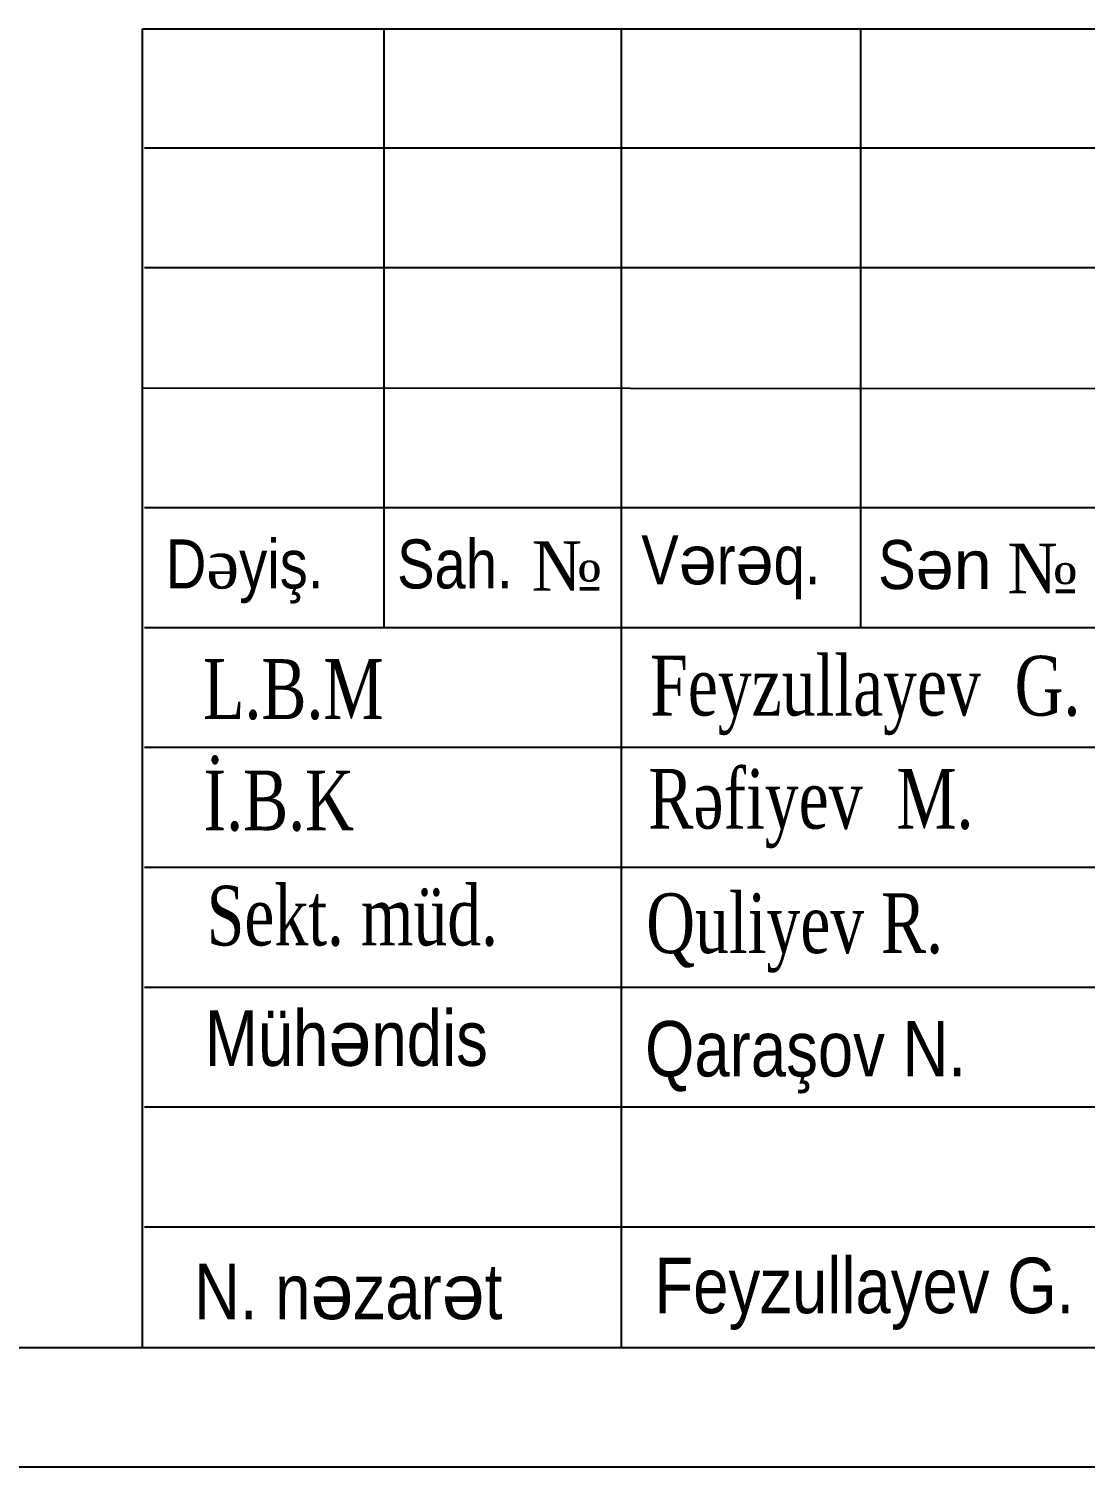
# Model space of a CAD drawing. Header units: millimetres. Extents: x 806395 to 1617731, y -246149 to 193681.
# Drawn here: x 1598237 to 1602644, y -246149 to -240150 of the extents above; entities that cross this region are included whole.
import ezdxf

# ---------------------------------------------------------------- set-up
doc = ezdxf.new("R2010")
doc.units = ezdxf.units.MM
doc.layers.add('TEXT_Ном._пера__1', color=7, linetype='Continuous', lineweight=13)
doc.styles.add('400', font='times.ttf', dxfattribs={"width": 0.75, "height": 300})
doc.styles.add('RomanS', font='times.ttf', dxfattribs={"height": 300})
doc.styles.add('style6', font='ARIALN.TTF', dxfattribs={"height": 300})

# ---------------------------------------------------------------- blocks, each defined once
blk = doc.blocks.new('vververvg')
at = {"lineweight": 25, "ltscale": 15}
for p, q in [((1597882.2, -50107.4), (1597882.2, -44360.7)), ((1597882.2, -44360.7), (1617212, -44360.7)), ((1598935.2, -46968.9), (1598935.2, -44360.8)), ((1599969.4, -50107.4), (1599969.4, -44360.7)), ((1601013.5, -46969.6), (1601013.5, -44361.1)), ((1597890.3, -44879.2), (1604673.8, -44879.2)), ((1597890.3, -45401.6), (1604673.8, -45401.6)), ((1604661.1, -45931.4), (1597880.8, -45926.7)), ((1597890.3, -46446.5), (1604673.8, -46446.5)), ((1597890.3, -46968.9), (1604673.8, -46968.9)), ((1597890.3, -47491.3), (1604673.8, -47491.3)), ((1597890.3, -48013.7), (1604673.8, -48013.7)), ((1597890.3, -48536.2), (1604673.8, -48536.2)), ((1597890.3, -49058.6), (1604673.8, -49058.6)), ((1597890.3, -49581), (1604673.8, -49581))]:
    blk.add_line(p, q, dxfattribs=at)
at = {"lineweight": 5, "ltscale": 15}
for p, q in [((1597882.2, -44360.7), (1599972, -44360.7)), ((1599972, -44360.7), (1602061.7, -44360.7)), ((1597890.3, -46968.9), (1598935.2, -46968.9))]:
    blk.add_line(p, q, dxfattribs=at)
at = {"color": 0, "lineweight": 25, "ltscale": 15}
blk.add_line((1577821.1, -50106.1), (1617212, -50106.1), dxfattribs=at)
at = {"color": 0, "lineweight": 25}
blk.add_line((1617734.5, -50628.5), (1575731.3, -50628.5), dxfattribs=at)
at = {"lineweight": 5, "style": 'RomanS'}
blk.add_text('№', height=215.2, dxfattribs=at).set_placement((1601650.9, -46820.1))
at = {"lineweight": 25, "attachment_point": 1}
for s, insert, char_height, width, style in [('V{\\fArial|b0|i0|c0|p34;ə\\fArial Narrow|b0|i0|c238|p34;r\\fArial|b0|i0|c0|p34;ə\\fArial Narrow|b0|i0|c238|p34;q}.', (1600056.2, -46568.1), 213.6145, 6455.657, 'style6'), ('D{\\fTimes New Roman|b0|i0|c238|p18;ə\\fArial Narrow|b0|i0|c238|p34;yiş.}', (1597983.8, -46585.9), 213.615, 6455.657, 'style6'), ('{\\fArial Narrow|b0|i0|c238|p34; Sah.}', (1598923.9, -46585.9), 213.615, 6455.657, 'style6'), ('№ ', (1599577.3, -46594.2), 215.16, 5863.99, 'RomanS'), ('S{\\fArial|b0|i0|c0|p34;ə\\fArial|b0|i0|c238|p34;n }', (1601088.6, -46588.7), 213.615, 6455.657, 'style6'), ('{\\fArial Narrow|b0|i0|c238|p34;Müh\\fArial|b0|i0|c238|p34;ə\\fArial Narrow|b0|i0|c238|p34;ndis}', (1598154.3, -48638.1), 241.477, 7006.845, 'style6'), ('N. n{\\fArial|b0|i0|c238|p34;ə\\fArial Narrow|b0|i0|c238|p34;zar\\fArial|b0|i0|c238|p34;ə\\fArial Narrow|b0|i0|c238|p34;t}', (1598107, -49742.1), 241.4773, 7006.845, 'style6')]:
    blk.add_mtext(s, dxfattribs=dict(at, insert=insert, char_height=char_height, width=width, style=style))
at = {"lineweight": 25, "ltscale": 15, "attachment_point": 1, "style": '400'}
for s, insert, char_height, width in [('{\\fTimes New Roman|b0|i0|c238|p18;L}.{\\fTimes New Roman|b0|i0|c238|p18;B}.М', (1598146.5, -47107.5), 260.276, 7854.273), ('{\\fTimes New Roman|b0|i0|c238|p18;Feyzullayev  G.}', (1600094.9, -47092.9), 260.274, 7854.201), ('{\\fTimes New Roman|b0|i0|c238|p18;İ.B.K}', (1598148.8, -47593), 260.276, 7854.273), ('{\\fTimes New Roman|b0|i0|c238|p18;Rəfiyev  M.}', (1600087, -47585.6), 260.274, 7854.201), ('{\\fTimes New Roman|b0|i0|c238|p18;Sekt. müd.}', (1598162.2, -48094.6), 260.276, 7854.273), ('{\\fTimes New Roman|b0|i0|c238|p18;Quliyev R.}', (1600077.5, -48127.7), 260.276, 7854.273)]:
    blk.add_mtext(s, dxfattribs=dict(at, insert=insert, char_height=char_height, width=width))
at = {"layer": 'TEXT_Ном._пера__1', "linetype": 'Continuous', "lineweight": 25, "insert": (1600771.9, -48842.2), "char_height": 241.477, "attachment_point": 5, "style": 'style6'}
blk.add_mtext('{\\fArial Narrow|b0|i0|c238|p34;Qaraşov N.}', dxfattribs=at)
at = {"layer": 'TEXT_Ном._пера__1', "linetype": 'Continuous', "insert": (1601028.2, -49873), "char_height": 241.477, "attachment_point": 5, "style": 'style6'}
blk.add_mtext('Feyzullayev G.', dxfattribs=at)

msp = doc.modelspace()

# ---------------------------------------------------------------- block references
at = {"xscale": 0.9571006380484487, "yscale": 0.9571006380484487, "zscale": 0.9571006380484487}
msp.add_blockref('vververvg', (69377.349, -197692.07), dxfattribs=at)

doc.saveas('drawing.dxf')
